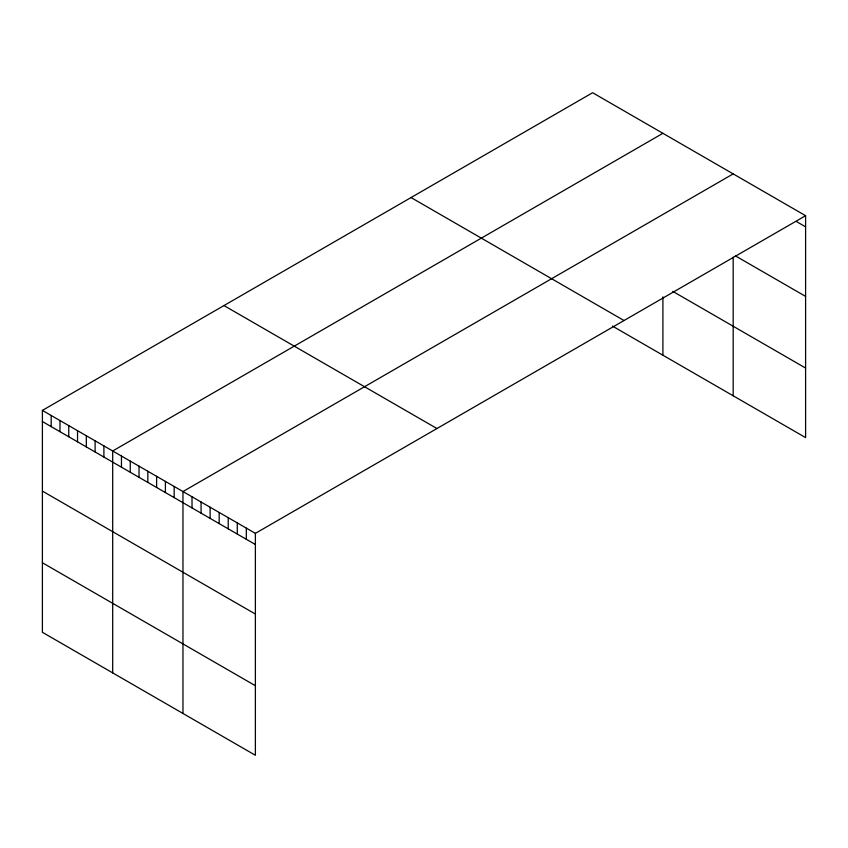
<?xml version="1.0" encoding="UTF-8"?>
<svg xmlns="http://www.w3.org/2000/svg" width="848" height="848" viewBox="0 0 848 848"><rect width="100%" height="100%" fill="white"/><g stroke="black" fill="none" stroke-linecap="round" stroke-linejoin="round"><path stroke-width="1.27" d="M805.6 215.699L255.386 533.36L255.386 755.271L42.4 632.301L42.4 410.4L592.614 92.729L805.6 215.699L805.6 437.6L612.383 326.045M662.903 133.316L112.689 450.977L112.689 672.877M733.181 173.893L182.967 491.554L182.967 713.454M796.548 221.614L805.6 226.84M735.449 255.895L805.6 296.397M672.782 291.373L805.6 368.053M411.047 197.563L624.033 320.533M223.967 305.566L436.953 428.537M42.4 410.4L255.386 533.36M42.4 421.541L255.386 544.511M42.4 491.098L255.386 614.058M42.4 562.754L255.386 685.714M733.181 257.145L733.181 395.793M662.903 296.842L662.903 355.217M246.333 528.134L246.333 539.286M237.281 522.909L237.281 534.06M228.229 517.683L228.229 528.834M219.176 512.457L219.176 523.608M210.124 507.231L210.124 518.382M201.071 502.005L201.071 513.157M192.019 496.78L192.019 507.931M174.179 486.487L174.179 497.628M165.402 481.41L165.402 492.55M156.615 476.343L156.615 487.483M147.828 471.265L147.828 482.406M139.04 466.199L139.04 477.339M130.253 461.121L130.253 472.262M121.465 456.044L121.465 467.195M103.901 445.9L103.901 457.051M95.114 440.833L95.114 451.973M86.326 435.755L86.326 446.907M77.539 430.689L77.539 441.829M68.752 425.611L68.752 436.762M59.975 420.544L59.975 431.685M51.187 415.467L51.187 426.618"/></g></svg>
